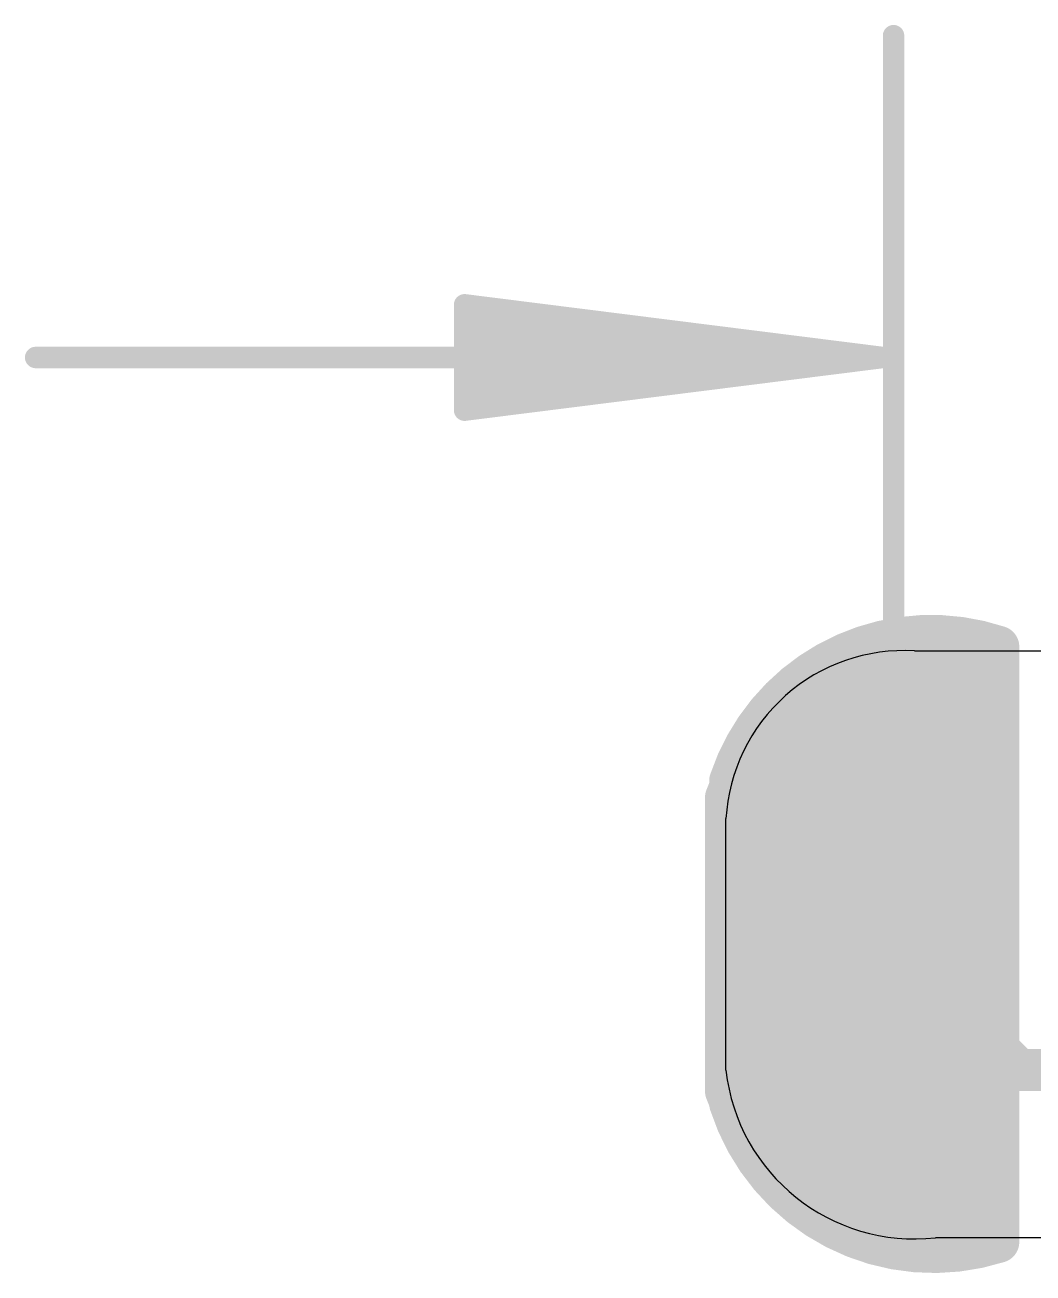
# Model space of a CAD drawing. Extents: x -8.8 to 16.6, y -2 to 8.1.
# Drawn here: x -8.82 to -2.71, y -1.99 to 5.57 of the extents above; entities that cross this region are included whole.
import ezdxf

# ---------------------------------------------------------------- set-up
doc = ezdxf.new("R2010")
doc.units = 0
for name, color, linetype in [('1', 12, 'CONTINUOUS'), ('16', 132, 'CONTINUOUS'), ('18', 110, 'CONTINUOUS'), ('20', 53, 'CONTINUOUS'), ('29', 253, 'CONTINUOUS'), ('30', 253, 'CONTINUOUS'), ('47', 253, 'CONTINUOUS')]:
    doc.layers.add(name, color=color, linetype=linetype)

# ---------------------------------------------------------------- blocks, each defined once
blk = doc.blocks.new('ROUNDV')
at = {"const_width": 0.5}
blk.add_lwpolyline([(0, -0.25, 1), (0, 0.25, 1), (0, -0.25)], format="xyb", dxfattribs=at)

msp = doc.modelspace()

# ---------------------------------------------------------------- linework, layer by layer
at = {"layer": '1'}
for points, const_width in [([(-2.921, 1.8034, 0.4144), (-4.5466, 0.9906)], 0.254), ([(-2.8575, 1.8034, 1), (-2.9845, 1.8034)], 0.127), ([(-2.9411, 1.7432, 1), (-2.9009, 1.8636)], 0.127), ([(-4.4831, 0.9906, 1), (-4.6101, 0.9906)], 0.127), ([(-4.6068, 1.0107, 1), (-4.4864, 0.9705)], 0.127), ([(-3.5111, 0.0449, 1), (-3.6009, -0.0449)], 0.127), ([(-2.794, -0.6985, 1), (-2.794, -0.8255)], 0.127), ([(-2.8389, -0.8069, 1), (-2.7491, -0.7171)], 0.127), ([(-4.5466, -0.9652, 0.4142), (-2.921, -1.8034)], 0.254), ([(-4.4861, -0.9459, 1), (-4.6071, -0.9845)], 0.127), ([(-4.6101, -0.9652, 1), (-4.4831, -0.9652)], 0.127), ([(-2.9017, -1.8639, 1), (-2.9403, -1.7429)], 0.127), ([(-2.9845, -1.8034, 1), (-2.8575, -1.8034)], 0.127)]:
    msp.add_lwpolyline(points, format="xyb", dxfattribs=dict(at, const_width=const_width))
at = {"layer": '1', "const_width": 0.254}
for points in [[(-2.921, -1.8034), (-2.921, 1.8034)], [(-4.5466, 0.9906), (-4.5466, -0.9652)], [(-3.556, 0), (-2.794, -0.762)], [(-2.794, -0.762), (-1.422, -0.762)]]:
    msp.add_lwpolyline(points, dxfattribs=at)
at = {"layer": '16'}
for points, const_width in [([(-2.921, 1.8034, 0.4145), (-4.5466, 0.9906)], 0.254), ([(-2.8575, 1.8034, 1), (-2.9845, 1.8034)], 0.127), ([(-2.9411, 1.7432, 1), (-2.9009, 1.8636)], 0.127), ([(-4.4831, 0.9906, 1), (-4.6101, 0.9906)], 0.127), ([(-4.6069, 1.0106, 1), (-4.4863, 0.9706)], 0.127), ([(-4.5466, -0.9652, 0.4142), (-2.921, -1.8034)], 0.254), ([(-4.4861, -0.9459, 1), (-4.6071, -0.9845)], 0.127), ([(-4.6101, -0.9652, 1), (-4.4831, -0.9652)], 0.127), ([(-2.9017, -1.8639, 1), (-2.9403, -1.7429)], 0.127), ([(-2.9845, -1.8034, 1), (-2.8575, -1.8034)], 0.127)]:
    msp.add_lwpolyline(points, format="xyb", dxfattribs=dict(at, const_width=const_width))
at = {"layer": '16', "const_width": 0.254}
for points in [[(-2.921, -1.8034), (-2.921, 1.8034)], [(-4.5466, 0.9906), (-4.5466, -0.9652)]]:
    msp.add_lwpolyline(points, dxfattribs=at)
at = {"layer": '20'}
for p, q in [((-3.429, 1.778), (3.429, 1.778)), ((-4.572, -0.762), (-4.572, 0.762)), ((3.556, -1.778), (-3.302, -1.778))]:
    msp.add_line(p, q, dxfattribs=at)
for centre, radius, start, end in [((-3.4931, 0.6992), 1.0807, 86.5984, 176.6687), ((-3.429, -0.635), 1.15, 186.3402, 276.3402)]:
    msp.add_arc(centre, radius, start, end, dxfattribs=at)
at = {"layer": '29', "const_width": 0.254}
for points in [[(-3.6071, 1.7984), (-3.8265, 1.7259)], [(-3.6688, 1.778), (-2.921, 1.778)], [(-3.3784, 1.8318), (-3.6071, 1.7984)], [(-3.1473, 1.8249), (-3.3784, 1.8318)], [(-2.921, 1.778), (-3.1473, 1.8249)], [(-2.921, -1.778), (-2.921, 1.778)], [(-3.8265, 1.7259), (-4.03, 1.6163)], [(-4.03, 1.6163), (-4.2114, 1.473)], [(-4.2114, 1.473), (-4.3651, 1.3004)], [(-4.1468, 1.524), (-2.921, 1.524)], [(-4.3651, 1.3004), (-4.4866, 1.1038)], [(-4.3839, 1.27), (-2.921, 1.27)], [(-4.4866, 1.1038), (-4.572, 0.889)], [(-4.5215, 1.016), (-2.921, 1.016)], [(-4.572, 0.889), (-4.572, -0.762)], [(-4.572, 0.762), (-2.921, 0.762)], [(-4.572, 0.508), (-2.921, 0.508)], [(-4.572, 0.254), (-2.921, 0.254)], [(-4.572, 0), (-2.921, 0)], [(-4.572, -0.254), (-2.921, -0.254)], [(-4.572, -0.508), (-2.921, -0.508)], [(-4.572, -0.762), (-4.4966, -0.9887)], [(-4.572, -0.762), (-2.921, -0.762)], [(-4.4966, -0.9887), (-4.383, -1.1989)], [(-4.4819, -1.016), (-2.921, -1.016)], [(-4.383, -1.1989), (-4.2346, -1.3862)], [(-4.3267, -1.27), (-2.921, -1.27)], [(-4.2346, -1.3862), (-4.0559, -1.5449)], [(-4.0794, -1.524), (-2.921, -1.524)], [(-4.0559, -1.5449), (-3.8524, -1.6701)], [(-3.8524, -1.6701), (-3.6303, -1.7581)], [(-3.6303, -1.7581), (-3.3962, -1.8062)], [(-3.5334, -1.778), (-2.921, -1.778)], [(-3.1574, -1.8129), (-2.921, -1.778)], [(-3.3962, -1.8062), (-3.1574, -1.8129)]]:
    msp.add_lwpolyline(points, dxfattribs=at)
at = {"layer": '29', "const_width": 0.127}
for points in [[(-3.6688, 1.8415, 1), (-3.6688, 1.7145)], [(-3.6162, 1.8613, 1), (-3.5979, 1.7356)], [(-3.5871, 1.7381, 1), (-3.627, 1.8587)], [(-3.3765, 1.8952, 1), (-3.3802, 1.7683)], [(-3.3692, 1.7689, 1), (-3.3875, 1.8946)], [(-3.1344, 1.8871, 1), (-3.1602, 1.7627)], [(-3.1492, 1.7614, 1), (-3.1454, 1.8884)], [(-2.8575, 1.778, 1), (-2.9845, 1.778)], [(-2.9339, 1.7158, 1), (-2.9081, 1.8402)], [(-2.921, 1.7145, 1), (-2.921, 1.8415)], [(-3.8464, 1.7861, 1), (-3.8066, 1.6656)], [(-3.7964, 1.6699, 1), (-3.8566, 1.7818)], [(-3.9907, 1.5664, 1), (-4.0694, 1.6661)], [(-4.0601, 1.6722, 1), (-3.9999, 1.5604)], [(-4.164, 1.4308, 1), (-4.2588, 1.5152)], [(-4.1468, 1.5875, 1), (-4.1468, 1.4605)], [(-2.921, 1.4605, 1), (-2.921, 1.5875)], [(-4.2508, 1.5228, 1), (-4.172, 1.4232)], [(-4.3839, 1.3335, 1), (-4.3839, 1.2065)], [(-4.4126, 1.3427, 1), (-4.3177, 1.2582)], [(-4.3111, 1.2671, 1), (-4.4192, 1.3338)], [(-2.921, 1.2065, 1), (-2.921, 1.3335)], [(-4.4276, 1.0803, 1), (-4.5456, 1.1272)], [(-4.5215, 1.0795, 1), (-4.5215, 0.9525)], [(-4.5406, 1.1371, 1), (-4.4325, 1.0704)], [(-2.921, 0.9525, 1), (-2.921, 1.0795)], [(-4.5085, 0.889, 1), (-4.6355, 0.889)], [(-4.631, 0.9125, 1), (-4.513, 0.8655)], [(-4.572, 0.8255, 1), (-4.572, 0.6985)], [(-2.921, 0.6985, 1), (-2.921, 0.8255)], [(-4.572, 0.5715, 1), (-4.572, 0.4445)], [(-2.921, 0.4445, 1), (-2.921, 0.5715)], [(-4.572, 0.3175, 1), (-4.572, 0.1905)], [(-2.921, 0.1905, 1), (-2.921, 0.3175)], [(-4.572, 0.0635, 1), (-4.572, -0.0635)], [(-2.921, -0.0635, 1), (-2.921, 0.0635)], [(-4.572, -0.1905, 1), (-4.572, -0.3175)], [(-2.921, -0.3175, 1), (-2.921, -0.1905)], [(-4.572, -0.4445, 1), (-4.572, -0.5715)], [(-2.921, -0.5715, 1), (-2.921, -0.4445)], [(-4.5117, -0.742, 1), (-4.6323, -0.782)], [(-4.572, -0.6985, 1), (-4.572, -0.8255)], [(-2.921, -0.8255, 1), (-2.921, -0.6985)], [(-4.6355, -0.762, 1), (-4.5085, -0.762)], [(-4.4407, -0.9585, 1), (-4.5525, -1.0189)], [(-4.5569, -1.0088, 1), (-4.4364, -0.9687)], [(-4.4819, -0.9525, 1), (-4.4819, -1.0795)], [(-2.921, -1.0795, 1), (-2.921, -0.9525)], [(-4.3332, -1.1595, 1), (-4.4328, -1.2384)], [(-4.4388, -1.2291, 1), (-4.3271, -1.1687)], [(-4.3267, -1.2065, 1), (-4.3267, -1.3335)], [(-2.921, -1.3335, 1), (-2.921, -1.2065)], [(-4.1924, -1.3387, 1), (-4.2768, -1.4337)], [(-4.2844, -1.4256, 1), (-4.1848, -1.3468)], [(-4.0794, -1.4605, 1), (-4.0794, -1.5875)], [(-4.0227, -1.4908, 1), (-4.0892, -1.599)], [(-4.0981, -1.5924, 1), (-4.0138, -1.4974)], [(-2.921, -1.5875, 1), (-2.921, -1.4605)], [(-3.8291, -1.6111, 1), (-3.8758, -1.7291)], [(-3.8857, -1.7242, 1), (-3.8192, -1.616)], [(-3.6175, -1.6959, 1), (-3.6431, -1.8203)], [(-3.6537, -1.8171, 1), (-3.6069, -1.6991)], [(-3.5334, -1.7145, 1), (-3.5334, -1.8415)], [(-2.9117, -1.8408, 1), (-2.9303, -1.7152)], [(-2.921, -1.8415, 1), (-2.921, -1.7145)], [(-3.3944, -1.7427, 1), (-3.398, -1.8696)], [(-3.409, -1.8684, 1), (-3.3835, -1.744)], [(-3.1667, -1.7501, 1), (-3.1481, -1.8757)], [(-3.1592, -1.8764, 1), (-3.1556, -1.7494)], [(-2.9845, -1.778, 1), (-2.8575, -1.778)]]:
    msp.add_lwpolyline(points, format="xyb", dxfattribs=at)
at = {"layer": '30', "const_width": 0.254}
for points in [[(-3.6071, 1.7984), (-3.8265, 1.7259)], [(-3.6688, 1.778), (-2.921, 1.778)], [(-3.3784, 1.8318), (-3.6071, 1.7984)], [(-3.1473, 1.8249), (-3.3784, 1.8318)], [(-2.921, 1.778), (-3.1473, 1.8249)], [(-2.921, -1.778), (-2.921, 1.778)], [(-3.8265, 1.7259), (-4.03, 1.6163)], [(-4.03, 1.6163), (-4.2114, 1.473)], [(-4.2114, 1.473), (-4.3651, 1.3004)], [(-4.1468, 1.524), (-2.921, 1.524)], [(-4.3651, 1.3004), (-4.4866, 1.1038)], [(-4.3839, 1.27), (-2.921, 1.27)], [(-4.4866, 1.1038), (-4.572, 0.889)], [(-4.5215, 1.016), (-2.921, 1.016)], [(-4.572, 0.889), (-4.572, -0.889)], [(-4.572, 0.762), (-2.921, 0.762)], [(-4.572, 0.508), (-2.921, 0.508)], [(-4.572, 0.254), (-2.921, 0.254)], [(-4.572, 0), (-2.921, 0)], [(-4.572, -0.254), (-2.921, -0.254)], [(-4.572, -0.508), (-2.921, -0.508)], [(-4.572, -0.762), (-2.921, -0.762)], [(-4.572, -0.889), (-4.4865, -1.1037)], [(-4.5215, -1.016), (-2.921, -1.016)], [(-4.4865, -1.1037), (-4.3651, -1.3004)], [(-4.3839, -1.27), (-2.921, -1.27)], [(-4.3651, -1.3004), (-4.2114, -1.473)], [(-4.2114, -1.473), (-4.03, -1.6162)], [(-4.1467, -1.524), (-2.921, -1.524)], [(-4.03, -1.6162), (-3.8265, -1.7258)], [(-3.8265, -1.7258), (-3.607, -1.7984)], [(-3.6686, -1.778), (-2.921, -1.778)], [(-3.1473, -1.8249), (-2.921, -1.778)], [(-3.607, -1.7984), (-3.3783, -1.8317)], [(-3.3783, -1.8317), (-3.1473, -1.8249)]]:
    msp.add_lwpolyline(points, dxfattribs=at)
at = {"layer": '30', "const_width": 0.127}
for points in [[(-3.6688, 1.8415, 1), (-3.6688, 1.7145)], [(-3.6162, 1.8613, 1), (-3.5979, 1.7356)], [(-3.5871, 1.7381, 1), (-3.627, 1.8587)], [(-3.3765, 1.8952, 1), (-3.3802, 1.7683)], [(-3.3692, 1.7689, 1), (-3.3875, 1.8946)], [(-3.1344, 1.8871, 1), (-3.1602, 1.7627)], [(-3.1492, 1.7614, 1), (-3.1454, 1.8884)], [(-2.8575, 1.778, 1), (-2.9845, 1.778)], [(-2.9339, 1.7158, 1), (-2.9081, 1.8402)], [(-2.921, 1.7145, 1), (-2.921, 1.8415)], [(-3.8464, 1.7861, 1), (-3.8066, 1.6656)], [(-3.7964, 1.6699, 1), (-3.8566, 1.7818)], [(-3.9907, 1.5664, 1), (-4.0694, 1.6661)], [(-4.0601, 1.6722, 1), (-3.9999, 1.5604)], [(-4.164, 1.4308, 1), (-4.2588, 1.5152)], [(-4.1468, 1.5875, 1), (-4.1468, 1.4605)], [(-2.921, 1.4605, 1), (-2.921, 1.5875)], [(-4.2508, 1.5228, 1), (-4.172, 1.4232)], [(-4.3839, 1.3335, 1), (-4.3839, 1.2065)], [(-4.4126, 1.3427, 1), (-4.3177, 1.2582)], [(-4.3111, 1.2671, 1), (-4.4192, 1.3338)], [(-2.921, 1.2065, 1), (-2.921, 1.3335)], [(-4.4276, 1.0803, 1), (-4.5456, 1.1272)], [(-4.5215, 1.0795, 1), (-4.5215, 0.9525)], [(-4.5406, 1.1371, 1), (-4.4325, 1.0704)], [(-2.921, 0.9525, 1), (-2.921, 1.0795)], [(-4.5085, 0.889, 1), (-4.6355, 0.889)], [(-4.631, 0.9125, 1), (-4.513, 0.8655)], [(-4.572, 0.8255, 1), (-4.572, 0.6985)], [(-2.921, 0.6985, 1), (-2.921, 0.8255)], [(-4.572, 0.5715, 1), (-4.572, 0.4445)], [(-2.921, 0.4445, 1), (-2.921, 0.5715)], [(-4.572, 0.3175, 1), (-4.572, 0.1905)], [(-2.921, 0.1905, 1), (-2.921, 0.3175)], [(-4.572, 0.0635, 1), (-4.572, -0.0635)], [(-2.921, -0.0635, 1), (-2.921, 0.0635)], [(-4.572, -0.1905, 1), (-4.572, -0.3175)], [(-2.921, -0.3175, 1), (-2.921, -0.1905)], [(-4.572, -0.4445, 1), (-4.572, -0.5715)], [(-2.921, -0.5715, 1), (-2.921, -0.4445)], [(-4.572, -0.6985, 1), (-4.572, -0.8255)], [(-2.921, -0.8255, 1), (-2.921, -0.6985)], [(-4.513, -0.8655, 1), (-4.631, -0.9125)], [(-4.6355, -0.889, 1), (-4.5085, -0.889)], [(-4.5215, -0.9525, 1), (-4.5215, -1.0795)], [(-2.921, -1.0795, 1), (-2.921, -0.9525)], [(-4.4325, -1.0704, 1), (-4.5406, -1.1371)], [(-4.5455, -1.1272, 1), (-4.4275, -1.0803)], [(-4.3839, -1.2065, 1), (-4.3839, -1.3335)], [(-4.3177, -1.2581, 1), (-4.4125, -1.3426)], [(-4.4191, -1.3338, 1), (-4.3111, -1.267)], [(-2.921, -1.3335, 1), (-2.921, -1.2065)], [(-4.172, -1.4231, 1), (-4.2507, -1.5228)], [(-4.2588, -1.5152, 1), (-4.1639, -1.4307)], [(-4.1467, -1.4605, 1), (-4.1467, -1.5875)], [(-2.921, -1.5875, 1), (-2.921, -1.4605)], [(-3.9999, -1.5603, 1), (-4.0601, -1.6721)], [(-4.0693, -1.666, 1), (-3.9906, -1.5664)], [(-3.8065, -1.6655, 1), (-3.8464, -1.7861)], [(-3.8566, -1.7817, 1), (-3.7964, -1.6699)], [(-3.6686, -1.7145, 1), (-3.6686, -1.8415)], [(-2.9081, -1.8402, 1), (-2.9339, -1.7158)], [(-2.921, -1.8415, 1), (-2.921, -1.7145)], [(-3.5979, -1.7355, 1), (-3.6162, -1.8612)], [(-3.627, -1.8586, 1), (-3.5871, -1.7381)], [(-3.3802, -1.7682, 1), (-3.3765, -1.8952)], [(-3.3875, -1.8946, 1), (-3.3692, -1.7689)], [(-3.1602, -1.7627, 1), (-3.1344, -1.887)], [(-3.1454, -1.8883, 1), (-3.1492, -1.7614)], [(-2.9845, -1.778, 1), (-2.8575, -1.778)]]:
    msp.add_lwpolyline(points, format="xyb", dxfattribs=at)
at = {"layer": '47', "const_width": 0.13}
for points in [[(-3.556, 0), (-3.556, 5.506)], [(-3.621, 3.556), (-6.156, 3.8752)], [(-6.156, 3.8752), (-6.156, 3.2368)], [(-3.621, 3.556), (-6.156, 3.816)], [(-3.621, 3.556), (-6.156, 3.686)], [(-3.621, 3.556), (-8.756, 3.556)], [(-6.156, 3.2368), (-3.621, 3.556)], [(-6.156, 3.426), (-3.621, 3.556)], [(-6.156, 3.296), (-3.621, 3.556)]]:
    msp.add_lwpolyline(points, dxfattribs=at)
at = {"layer": '47', "const_width": 0.065}
for points in [[(-3.5235, 5.506, 1), (-3.5885, 5.506)], [(-6.1519, 3.9075, 1), (-6.1601, 3.843)], [(-6.1235, 3.8752, 1), (-6.1885, 3.8752)], [(-6.1527, 3.8483, 1), (-6.1593, 3.7837)], [(-6.1543, 3.7185, 1), (-6.1577, 3.6535)], [(-8.756, 3.5885, 1), (-8.756, 3.5235)], [(-3.6169, 3.5238, 1), (-3.6251, 3.5882)], [(-3.6251, 3.5238, 1), (-3.6169, 3.5882)], [(-3.6177, 3.5237, 1), (-3.6243, 3.5883)], [(-3.6243, 3.5237, 1), (-3.6177, 3.5883)], [(-3.6227, 3.5235, 1), (-3.6193, 3.5885)], [(-3.6193, 3.5235, 1), (-3.6227, 3.5885)], [(-3.621, 3.5235, 1), (-3.621, 3.5885)], [(-6.1577, 3.4585, 1), (-6.1543, 3.3935)], [(-6.1593, 3.3283, 1), (-6.1527, 3.2637)], [(-6.1601, 3.269, 1), (-6.1519, 3.2045)], [(-6.1885, 3.2368, 1), (-6.1235, 3.2368)], [(-3.5885, 0, 1), (-3.5235, 0)]]:
    msp.add_lwpolyline(points, format="xyb", dxfattribs=at)

# ---------------------------------------------------------------- block references
at = {"layer": '18', "xscale": 1.5, "yscale": 1.5}
msp.add_blockref('ROUNDV', (-3.556, 0), dxfattribs=at)
msp.add_blockref('ROUNDV', (-3.556, 0), dxfattribs=at)

doc.saveas('drawing.dxf')
